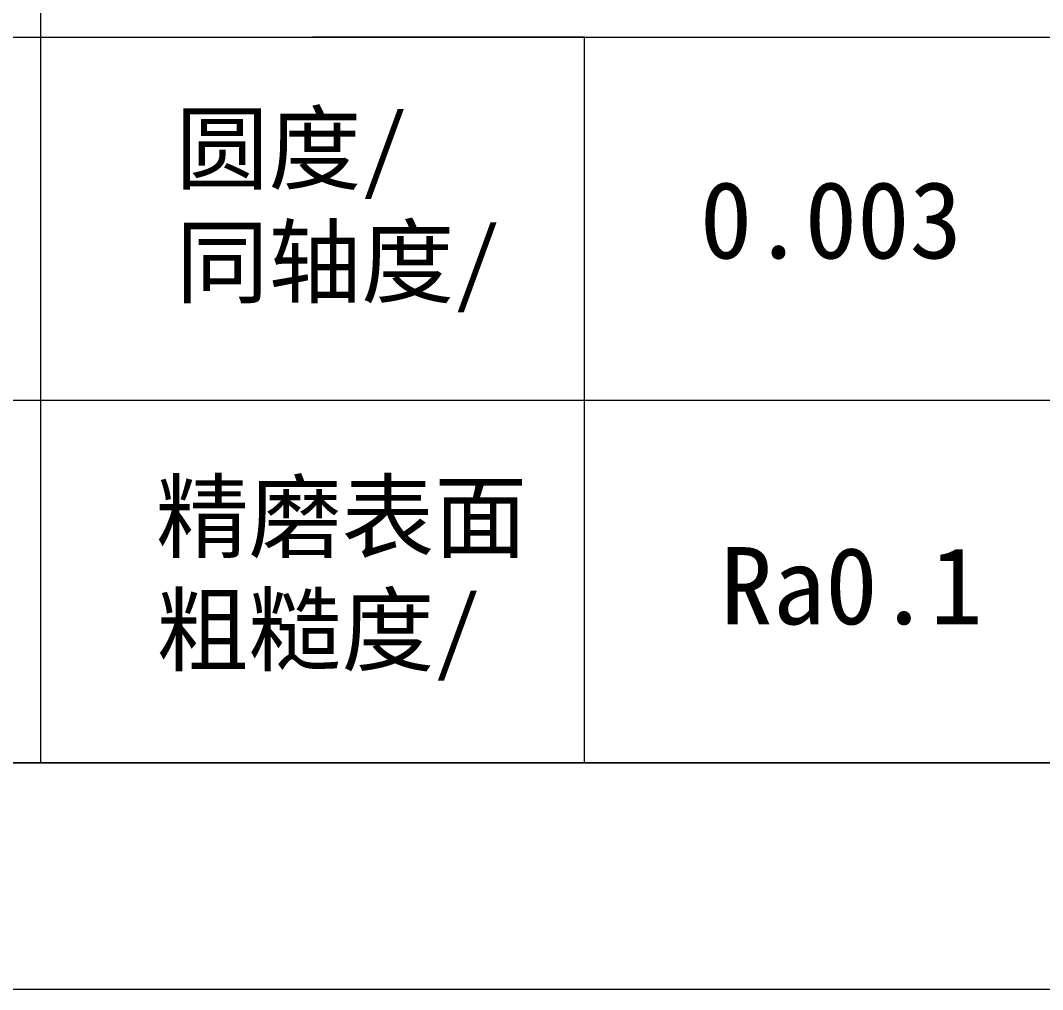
# Model space of a CAD drawing. Header units: millimetres. Extents: x 5685 to 5982, y 1650 to 1860.
# Drawn here: x 5858.65 to 5881.19, y 1655.49 to 1676.86 of the extents above; entities that cross this region are included whole.
import ezdxf
from ezdxf.enums import TextEntityAlignment as Align

# ---------------------------------------------------------------- set-up
doc = ezdxf.new("R2010")
doc.units = ezdxf.units.MM
doc.layers.add('图框', color=7, linetype='Continuous')
doc.styles.add('样式 1', font='simsunb.ttf')

# ---------------------------------------------------------------- blocks, each defined once
blk = doc.blocks.new('TYFrameXD')
at = {"layer": '图框', "lineweight": 9}
for p, q in [((174.46, 42), (174.46, 10)), ((174.46, 42), (174.46, 10)), ((79.937, 26), (174.46, 26)), ((174.46, 26), (287, 26)), ((186.46, 26), (180.46, 26)), ((186.46, 10), (186.46, 26)), ((79.937, 18), (174.46, 18)), ((174.46, 18), (287, 18)), ((174.46, 18), (186.46, 18)), ((186.46, 18), (198.465, 18)), ((287, 10), (128.528, 10)), ((174.46, 10), (186.46, 10)), ((292, 5), (5, 5))]:
    blk.add_line(p, q, dxfattribs=at)
at = {"layer": '图框', "color": 4, "lineweight": 9}
for p, q in [((128.528, 10), (287, 10)), ((176.937, 10), (177.367, 10))]:
    blk.add_line(p, q, dxfattribs=at)
at = {"layer": '图框', "lineweight": 9, "char_height": 1.7, "attachment_point": 1, "style": '样式 1'}
for s, insert, width in [('{\\fNSimSun|b0|i0|c134|p49;\\H0.88235x;圆度/\\P同轴度/}', (177.446, 24.297), 14.11582), ('{\\fNSimSun|b1|i0|c134|p49;0.003\\P}', (189.006, 22.823), 14.11582), ('{\\fNSimSun|b0|i0|c134|p49;\\H0.88235x;精磨表面\\P粗糙度/}', (177.011, 16.178), 20.69443), ('{\\fNSimSun|b1|i0|c134|p49;Ra0.1\\P}', (189.46, 14.756), 14.11582)]:
    blk.add_mtext(s, dxfattribs=dict(at, insert=insert, width=width))
at = {"layer": '图框', "style": '样式 1', "flags": 1}
for tag, height, p in [('被加工材料', 1.2, (258.353, 62.059)), ('工件类型', 1.2, (258.353, 58.881)), ('刀具材料', 1.2, (258.353, 55.947)), ('冷却', 1.2, (258.353, 52.926)), ('涂层', 1.2, (258.353, 49.718)), ('孔公差', 1.2, (258.353, 46.731)), ('通孔', 1.2, (258.353, 43.611)), ('设计', 1.73, (215.5, 38.5)), ('刀具名称', 1.73, (264.423, 38.5)), ('刀具编号', 1.73, (264.423, 30)), ('设计日期', 1.73, (215.5, 30)), ('客户名称', 1.73, (264.423, 23.5)), ('审核', 1.73, (215.5, 21.8)), ('客户编号', 1.73, (264.423, 20)), ('审核日期', 1.73, (215.5, 14)), ('图号', 1.73, (264.423, 14, 30))]:
    blk.add_attdef(tag, text='', height=height, dxfattribs=at).set_placement(p, align=Align.MIDDLE_CENTER)

msp = doc.modelspace()

# ---------------------------------------------------------------- block references
at = {"color": 0}
msp.add_blockref('TYFrameXD', (5684.6258, 1650.4912), dxfattribs=at)

doc.saveas('drawing.dxf')
